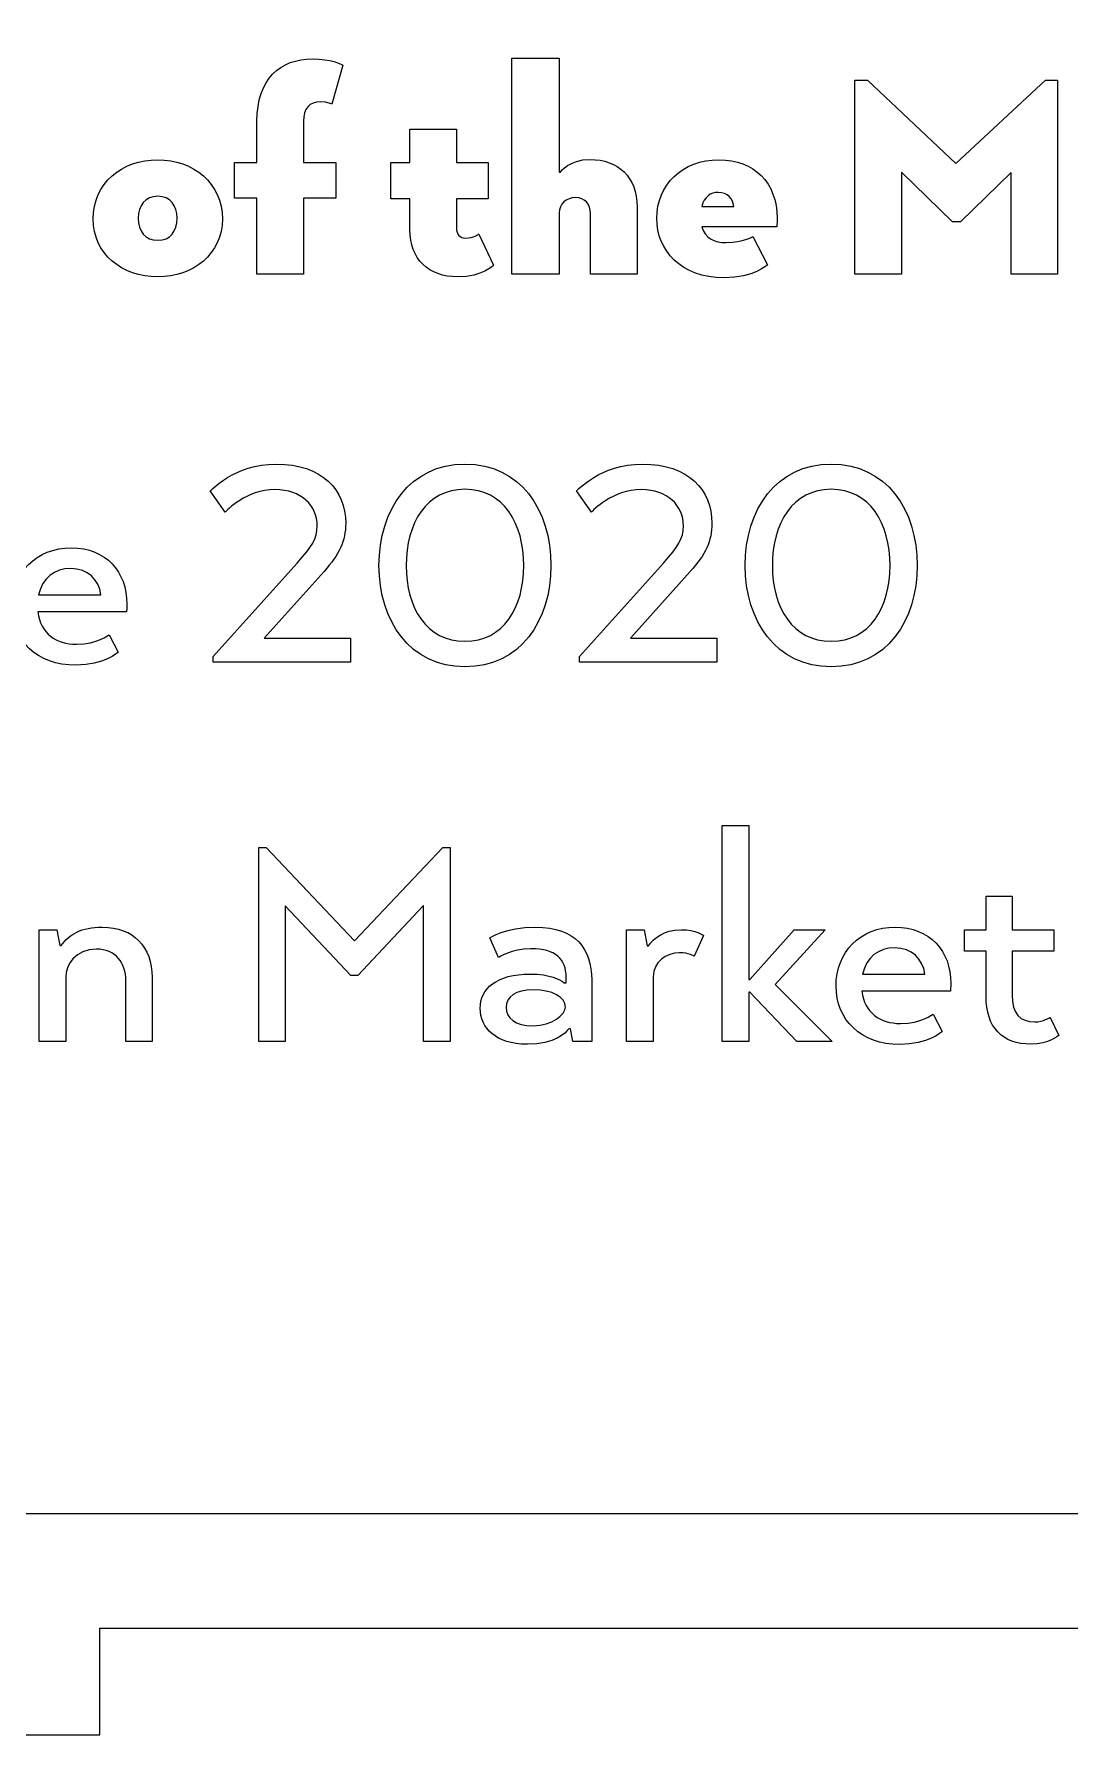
# Model space of a CAD drawing. Header units: millimetres. Extents: x 67 to 343, y 15 to 379.
# Drawn here: x 255.59 to 282.72, y 162.04 to 206.58 of the extents above; entities that cross this region are included whole.
import ezdxf

# ---------------------------------------------------------------- set-up
doc = ezdxf.new("R2010")
doc.units = ezdxf.units.MM
doc.header["$MEASUREMENT"] = 0
doc.layers.add('Layer 1', color=7, linetype='Continuous')

msp = doc.modelspace()

# ---------------------------------------------------------------- linework, layer by layer
at = {"layer": 'Layer 1', "color": 250, "lineweight": 20}
msp.add_open_spline([(113.7017, 264.845), (113.7017, 264.845), (289.441, 264.845), (289.441, 264.845), (289.441, 264.845), (301.6128, 264.845), (311.5714, 254.8864), (311.5714, 242.7146), (311.5714, 242.7146), (311.5714, 242.7146), (311.5714, 186.9754), (311.5714, 186.9754), (311.5714, 186.9754), (311.5714, 174.8036), (301.6128, 164.845), (289.441, 164.845), (289.441, 164.845), (289.441, 164.845), (257.3172, 164.845), (257.3172, 164.845), (257.3172, 164.845), (257.3172, 164.845), (257.3172, 162.045), (257.3172, 162.045), (257.3172, 162.045), (257.3172, 162.045), (252.2388, 162.045), (252.2388, 162.045), (252.2388, 162.045), (252.2388, 162.045), (251.3459, 163.445), (251.3459, 163.445), (251.3459, 163.445), (251.3459, 163.445), (233.2885, 163.445), (233.2885, 163.445), (233.2885, 163.445), (233.2885, 163.445), (232.3956, 162.045), (232.3956, 162.045), (232.3956, 162.045), (232.3956, 162.045), (227.3172, 162.045), (227.3172, 162.045), (227.3172, 162.045), (227.3172, 162.045), (227.3172, 164.845), (227.3172, 164.845), (227.3172, 164.845), (227.3172, 164.845), (175.8255, 164.845), (175.8255, 164.845), (175.8255, 164.845), (175.8255, 164.845), (175.8255, 162.045), (175.8255, 162.045), (175.8255, 162.045), (175.8255, 162.045), (170.7471, 162.045), (170.7471, 162.045), (170.7471, 162.045), (170.7471, 162.045), (169.8542, 163.445), (169.8542, 163.445), (169.8542, 163.445), (169.8542, 163.445), (151.7968, 163.445), (151.7968, 163.445), (151.7968, 163.445), (151.7968, 163.445), (150.9039, 162.045), (150.9039, 162.045), (150.9039, 162.045), (150.9039, 162.045), (145.8255, 162.045), (145.8255, 162.045), (145.8255, 162.045), (145.8255, 162.045), (145.8255, 164.845), (145.8255, 164.845), (145.8255, 164.845), (145.8255, 164.845), (113.7017, 164.845), (113.7017, 164.845), (113.7017, 164.845), (101.5299, 164.845), (91.5714, 174.8036), (91.5714, 186.9754), (91.5714, 186.9754), (91.5714, 186.9754), (91.5714, 242.7146), (91.5714, 242.7146), (91.5714, 242.7146), (91.5714, 254.8864), (101.5299, 264.845), (113.7017, 264.845)], degree=3, knots=[0, 0, 0, 0, 0.04, 0.04, 0.04, 0.04, 0.08, 0.08, 0.08, 0.08, 0.12, 0.12, 0.12, 0.12, 0.16, 0.16, 0.16, 0.16, 0.2, 0.2, 0.2, 0.2, 0.24, 0.24, 0.24, 0.24, 0.28, 0.28, 0.28, 0.28, 0.32, 0.32, 0.32, 0.32, 0.36, 0.36, 0.36, 0.36, 0.4, 0.4, 0.4, 0.4, 0.44, 0.44, 0.44, 0.44, 0.48, 0.48, 0.48, 0.48, 0.52, 0.52, 0.52, 0.52, 0.56, 0.56, 0.56, 0.56, 0.6, 0.6, 0.6, 0.6, 0.64, 0.64, 0.64, 0.64, 0.68, 0.68, 0.68, 0.68, 0.72, 0.72, 0.72, 0.72, 0.76, 0.76, 0.76, 0.76, 0.8, 0.8, 0.8, 0.8, 0.84, 0.84, 0.84, 0.84, 0.88, 0.88, 0.88, 0.88, 0.92, 0.92, 0.92, 0.92, 1, 1, 1, 1], dxfattribs=at)
at = {"layer": 'Layer 1', "color": 142, "lineweight": 20}
msp.add_open_spline([(115.374, 261.845), (115.374, 261.845), (287.7687, 261.845), (287.7687, 261.845), (287.7687, 261.845), (299.2102, 261.845), (308.5713, 252.4839), (308.5713, 241.0424), (308.5713, 241.0424), (308.5713, 241.0424), (308.5713, 188.6476), (308.5713, 188.6476), (308.5713, 188.6476), (308.5713, 177.2061), (299.2102, 167.845), (287.7687, 167.845), (287.7687, 167.845), (287.7687, 167.845), (115.374, 167.845), (115.374, 167.845), (115.374, 167.845), (103.9325, 167.845), (94.5714, 177.2061), (94.5714, 188.6476), (94.5714, 188.6476), (94.5714, 188.6476), (94.5714, 241.0424), (94.5714, 241.0424), (94.5714, 241.0424), (94.5714, 252.4839), (103.9325, 261.845), (115.374, 261.845)], degree=3, knots=[0, 0, 0, 0, 0.1111111, 0.1111111, 0.1111111, 0.1111111, 0.2222222, 0.2222222, 0.2222222, 0.2222222, 0.3333333, 0.3333333, 0.3333333, 0.3333333, 0.4444444, 0.4444444, 0.4444444, 0.4444444, 0.5555556, 0.5555556, 0.5555556, 0.5555556, 0.6666667, 0.6666667, 0.6666667, 0.6666667, 0.7777778, 0.7777778, 0.7777778, 0.7777778, 1, 1, 1, 1], dxfattribs=at)
at = {"layer": 'Layer 1', "color": 250}
for points, knots in [([(263.4947, 202.2811), (263.4947, 202.2811), (263.4947, 203.2209), (263.4947, 203.2209), (263.4947, 203.2209), (263.4947, 203.2209), (262.648, 203.2209), (262.648, 203.2209), (262.648, 203.2209), (262.648, 203.2209), (262.648, 204.2961), (262.648, 204.2961), (262.648, 204.2961), (262.648, 204.6348), (262.8004, 204.8042), (263.0967, 204.8042), (263.0967, 204.8042), (263.2915, 204.8042), (263.3931, 204.7449), (263.3931, 204.7449), (263.3931, 204.7449), (263.3931, 204.7449), (263.6809, 205.7694), (263.6809, 205.7694), (263.6809, 205.7694), (263.6301, 205.7948), (263.3761, 205.9302), (262.8851, 205.9302), (262.8851, 205.9302), (262.0384, 205.9302), (261.4288, 205.4138), (261.4288, 204.2961), (261.4288, 204.2961), (261.4288, 204.2961), (261.4288, 203.2209), (261.4288, 203.2209), (261.4288, 203.2209), (261.4288, 203.2209), (260.8446, 203.2209), (260.8446, 203.2209), (260.8446, 203.2209), (260.8446, 203.2209), (260.8446, 202.2811), (260.8446, 202.2811), (260.8446, 202.2811), (260.8446, 202.2811), (261.4288, 202.2811), (261.4288, 202.2811), (261.4288, 202.2811), (261.4288, 202.2811), (261.4288, 200.2914), (261.4288, 200.2914), (261.4288, 200.2914), (261.4288, 200.2914), (262.648, 200.2914), (262.648, 200.2914), (262.648, 200.2914), (262.648, 200.2914), (262.648, 202.2811), (262.648, 202.2811), (262.648, 202.2811), (262.648, 202.2811), (263.4947, 202.2811), (263.4947, 202.2811)], [0, 0, 0, 0, 0.0588235, 0.0588235, 0.0588235, 0.0588235, 0.1176471, 0.1176471, 0.1176471, 0.1176471, 0.1764706, 0.1764706, 0.1764706, 0.1764706, 0.2352941, 0.2352941, 0.2352941, 0.2352941, 0.2941176, 0.2941176, 0.2941176, 0.2941176, 0.3529412, 0.3529412, 0.3529412, 0.3529412, 0.4117647, 0.4117647, 0.4117647, 0.4117647, 0.4705882, 0.4705882, 0.4705882, 0.4705882, 0.5294118, 0.5294118, 0.5294118, 0.5294118, 0.5882353, 0.5882353, 0.5882353, 0.5882353, 0.6470588, 0.6470588, 0.6470588, 0.6470588, 0.7058824, 0.7058824, 0.7058824, 0.7058824, 0.7647059, 0.7647059, 0.7647059, 0.7647059, 0.8235294, 0.8235294, 0.8235294, 0.8235294, 0.8823529, 0.8823529, 0.8823529, 0.8823529, 1, 1, 1, 1]), ([(268.109, 200.2914), (268.109, 200.2914), (269.3452, 200.2914), (269.3452, 200.2914), (269.3452, 200.2914), (269.3452, 200.2914), (269.3452, 201.8916), (269.3452, 201.8916), (269.3452, 201.8916), (269.3452, 202.1371), (269.5314, 202.298), (269.7685, 202.298), (269.7685, 202.298), (270.014, 202.298), (270.1664, 202.1371), (270.1664, 201.8747), (270.1664, 201.8747), (270.1664, 201.8747), (270.1664, 200.2914), (270.1664, 200.2914), (270.1664, 200.2914), (270.1664, 200.2914), (271.3856, 200.2914), (271.3856, 200.2914), (271.3856, 200.2914), (271.3856, 200.2914), (271.3856, 202.0525), (271.3856, 202.0525), (271.3856, 202.0525), (271.3856, 202.8399), (270.8861, 203.2971), (270.158, 203.2971), (270.158, 203.2971), (269.5992, 203.2971), (269.3875, 202.9753), (269.379, 202.9669), (269.379, 202.9669), (269.379, 202.9669), (269.3452, 202.9669), (269.3452, 202.9669), (269.3452, 202.9669), (269.3452, 202.9669), (269.3452, 205.9472), (269.3452, 205.9472), (269.3452, 205.9472), (269.3452, 205.9472), (268.109, 205.9472), (268.109, 205.9472), (268.109, 205.9472), (268.109, 205.9472), (268.109, 200.2914), (268.109, 200.2914)], [0, 0, 0, 0, 0.0714286, 0.0714286, 0.0714286, 0.0714286, 0.1428571, 0.1428571, 0.1428571, 0.1428571, 0.2142857, 0.2142857, 0.2142857, 0.2142857, 0.2857143, 0.2857143, 0.2857143, 0.2857143, 0.3571429, 0.3571429, 0.3571429, 0.3571429, 0.4285714, 0.4285714, 0.4285714, 0.4285714, 0.5, 0.5, 0.5, 0.5, 0.5714286, 0.5714286, 0.5714286, 0.5714286, 0.6428571, 0.6428571, 0.6428571, 0.6428571, 0.7142857, 0.7142857, 0.7142857, 0.7142857, 0.7857143, 0.7857143, 0.7857143, 0.7857143, 0.8571429, 0.8571429, 0.8571429, 0.8571429, 1, 1, 1, 1]), ([(281.1816, 200.2914), (281.1816, 200.2914), (282.4008, 200.2914), (282.4008, 200.2914), (282.4008, 200.2914), (282.4008, 200.2914), (282.4008, 205.3714), (282.4008, 205.3714), (282.4008, 205.3714), (282.4008, 205.3714), (282.0791, 205.3714), (282.0791, 205.3714), (282.0791, 205.3714), (282.0791, 205.3714), (279.7338, 203.1955), (279.7338, 203.1955), (279.7338, 203.1955), (279.7338, 203.1955), (277.4224, 205.3714), (277.4224, 205.3714), (277.4224, 205.3714), (277.4224, 205.3714), (277.0922, 205.3714), (277.0922, 205.3714), (277.0922, 205.3714), (277.0922, 205.3714), (277.0922, 200.2914), (277.0922, 200.2914), (277.0922, 200.2914), (277.0922, 200.2914), (278.3114, 200.2914), (278.3114, 200.2914), (278.3114, 200.2914), (278.3114, 200.2914), (278.3114, 202.9669), (278.3114, 202.9669), (278.3114, 202.9669), (278.3114, 202.9669), (279.6491, 201.663), (279.6491, 201.663), (279.6491, 201.663), (279.6491, 201.663), (279.8608, 201.663), (279.8608, 201.663), (279.8608, 201.663), (279.8608, 201.663), (281.1816, 202.9584), (281.1816, 202.9584), (281.1816, 202.9584), (281.1816, 202.9584), (281.1816, 200.2914), (281.1816, 200.2914)], [0, 0, 0, 0, 0.0714286, 0.0714286, 0.0714286, 0.0714286, 0.1428571, 0.1428571, 0.1428571, 0.1428571, 0.2142857, 0.2142857, 0.2142857, 0.2142857, 0.2857143, 0.2857143, 0.2857143, 0.2857143, 0.3571429, 0.3571429, 0.3571429, 0.3571429, 0.4285714, 0.4285714, 0.4285714, 0.4285714, 0.5, 0.5, 0.5, 0.5, 0.5714286, 0.5714286, 0.5714286, 0.5714286, 0.6428571, 0.6428571, 0.6428571, 0.6428571, 0.7142857, 0.7142857, 0.7142857, 0.7142857, 0.7857143, 0.7857143, 0.7857143, 0.7857143, 0.8571429, 0.8571429, 0.8571429, 0.8571429, 1, 1, 1, 1]), ([(264.934, 203.2209), (264.934, 203.2209), (264.934, 202.2641), (264.934, 202.2641), (264.934, 202.2641), (264.934, 202.2641), (265.4335, 202.2641), (265.4335, 202.2641), (265.4335, 202.2641), (265.4335, 202.2641), (265.4335, 201.4598), (265.4335, 201.4598), (265.4335, 201.4598), (265.4335, 200.6893), (265.9246, 200.2237), (266.6866, 200.2237), (266.6866, 200.2237), (267.3385, 200.2237), (267.6264, 200.5285), (267.6264, 200.5285), (267.6264, 200.5285), (267.6264, 200.5285), (267.2369, 201.3413), (267.2369, 201.3413), (267.2369, 201.3413), (267.2369, 201.3413), (267.1015, 201.2397), (266.8983, 201.2397), (266.8983, 201.2397), (266.7374, 201.2397), (266.6527, 201.3328), (266.6527, 201.5021), (266.6527, 201.5021), (266.6527, 201.5021), (266.6527, 202.2641), (266.6527, 202.2641), (266.6527, 202.2641), (266.6527, 202.2641), (267.4825, 202.2641), (267.4825, 202.2641), (267.4825, 202.2641), (267.4825, 202.2641), (267.4825, 203.2209), (267.4825, 203.2209), (267.4825, 203.2209), (267.4825, 203.2209), (266.6527, 203.2209), (266.6527, 203.2209), (266.6527, 203.2209), (266.6527, 203.2209), (266.6527, 204.0929), (266.6527, 204.0929), (266.6527, 204.0929), (266.6527, 204.0929), (265.4335, 204.0929), (265.4335, 204.0929), (265.4335, 204.0929), (265.4335, 204.0929), (265.4335, 203.2209), (265.4335, 203.2209), (265.4335, 203.2209), (265.4335, 203.2209), (264.934, 203.2209), (264.934, 203.2209)], [0, 0, 0, 0, 0.0588235, 0.0588235, 0.0588235, 0.0588235, 0.1176471, 0.1176471, 0.1176471, 0.1176471, 0.1764706, 0.1764706, 0.1764706, 0.1764706, 0.2352941, 0.2352941, 0.2352941, 0.2352941, 0.2941176, 0.2941176, 0.2941176, 0.2941176, 0.3529412, 0.3529412, 0.3529412, 0.3529412, 0.4117647, 0.4117647, 0.4117647, 0.4117647, 0.4705882, 0.4705882, 0.4705882, 0.4705882, 0.5294118, 0.5294118, 0.5294118, 0.5294118, 0.5882353, 0.5882353, 0.5882353, 0.5882353, 0.6470588, 0.6470588, 0.6470588, 0.6470588, 0.7058824, 0.7058824, 0.7058824, 0.7058824, 0.7647059, 0.7647059, 0.7647059, 0.7647059, 0.8235294, 0.8235294, 0.8235294, 0.8235294, 0.8823529, 0.8823529, 0.8823529, 0.8823529, 1, 1, 1, 1]), ([(260.5228, 201.7392), (260.5228, 202.679), (259.7608, 203.2886), (258.8295, 203.2886), (258.8295, 203.2886), (257.8982, 203.2886), (257.1362, 202.679), (257.1362, 201.7392), (257.1362, 201.7392), (257.1362, 200.8248), (257.8982, 200.2237), (258.8295, 200.2237), (258.8295, 200.2237), (259.7608, 200.2237), (260.5228, 200.8248), (260.5228, 201.7392)], [0, 0, 0, 0, 0.2, 0.2, 0.2, 0.2, 0.4, 0.4, 0.4, 0.4, 0.6, 0.6, 0.6, 0.6, 1, 1, 1, 1]), ([(274.4167, 201.282), (274.4167, 201.282), (274.1712, 201.1211), (273.7225, 201.1211), (273.7225, 201.1211), (273.4007, 201.1211), (273.1637, 201.2397), (273.079, 201.536), (273.079, 201.536), (273.079, 201.536), (275.0433, 201.536), (275.0433, 201.536), (275.0433, 201.536), (275.0433, 201.536), (275.0517, 201.6207), (275.0517, 201.7561), (275.0517, 201.7561), (275.0517, 202.6959), (274.4591, 203.2886), (273.5277, 203.2886), (273.5277, 203.2886), (272.571, 203.2886), (271.9021, 202.6367), (271.9021, 201.7561), (271.9021, 201.7561), (271.9021, 200.9179), (272.5371, 200.1983), (273.6632, 200.1983), (273.6632, 200.1983), (274.4506, 200.1983), (274.7977, 200.5369), (274.7977, 200.5369), (274.7977, 200.5369), (274.7977, 200.5369), (274.4167, 201.282), (274.4167, 201.282)], [0, 0, 0, 0, 0.1, 0.1, 0.1, 0.1, 0.2, 0.2, 0.2, 0.2, 0.3, 0.3, 0.3, 0.3, 0.4, 0.4, 0.4, 0.4, 0.5, 0.5, 0.5, 0.5, 0.6, 0.6, 0.6, 0.6, 0.7, 0.7, 0.7, 0.7, 0.8, 0.8, 0.8, 0.8, 1, 1, 1, 1]), ([(258.8295, 201.1804), (258.4993, 201.1804), (258.3215, 201.4175), (258.3215, 201.7561), (258.3215, 201.7561), (258.3215, 202.0948), (258.4993, 202.3319), (258.8295, 202.3319), (258.8295, 202.3319), (259.1597, 202.3319), (259.3375, 202.0948), (259.3375, 201.7561), (259.3375, 201.7561), (259.3375, 201.4175), (259.1597, 201.1804), (258.8295, 201.1804)], [0, 0, 0, 0, 0.2, 0.2, 0.2, 0.2, 0.4, 0.4, 0.4, 0.4, 0.6, 0.6, 0.6, 0.6, 1, 1, 1, 1]), ([(273.5108, 202.4335), (273.7563, 202.4335), (273.9003, 202.2641), (273.9172, 202.0694), (273.9172, 202.0694), (273.9172, 202.0694), (273.079, 202.0694), (273.079, 202.0694), (273.079, 202.0694), (273.1467, 202.3234), (273.3076, 202.4335), (273.5108, 202.4335)], [0, 0, 0, 0, 0.25, 0.25, 0.25, 0.25, 0.5, 0.5, 0.5, 0.5, 1, 1, 1, 1]), ([(260.2815, 190.1313), (260.2815, 190.1313), (263.8798, 190.1313), (263.8798, 190.1313), (263.8798, 190.1313), (263.8798, 190.1313), (263.8798, 190.7663), (263.8798, 190.7663), (263.8798, 190.7663), (263.8798, 190.7663), (261.6192, 190.7663), (261.6192, 190.7663), (261.6192, 190.7663), (261.6192, 190.7663), (263.1855, 192.5104), (263.1855, 192.5104), (263.1855, 192.5104), (263.5835, 192.9507), (263.7528, 193.3063), (263.7528, 193.772), (263.7528, 193.772), (263.7528, 194.6441), (263.1432, 195.3214), (261.9325, 195.3214), (261.9325, 195.3214), (260.8403, 195.3214), (260.2053, 194.6187), (260.2053, 194.6187), (260.2053, 194.6187), (260.2053, 194.6187), (260.5947, 194.0598), (260.5947, 194.0598), (260.5947, 194.0598), (260.6286, 194.1022), (261.1451, 194.6525), (261.9071, 194.6525), (261.9071, 194.6525), (262.5844, 194.6525), (263.0077, 194.2376), (263.0077, 193.7042), (263.0077, 193.7042), (263.0077, 193.374), (262.8638, 193.1539), (262.4828, 192.7306), (262.4828, 192.7306), (262.4828, 192.7306), (260.2815, 190.2837), (260.2815, 190.2837), (260.2815, 190.2837), (260.2815, 190.2837), (260.2815, 190.1313), (260.2815, 190.1313)], [0, 0, 0, 0, 0.0714286, 0.0714286, 0.0714286, 0.0714286, 0.1428571, 0.1428571, 0.1428571, 0.1428571, 0.2142857, 0.2142857, 0.2142857, 0.2142857, 0.2857143, 0.2857143, 0.2857143, 0.2857143, 0.3571429, 0.3571429, 0.3571429, 0.3571429, 0.4285714, 0.4285714, 0.4285714, 0.4285714, 0.5, 0.5, 0.5, 0.5, 0.5714286, 0.5714286, 0.5714286, 0.5714286, 0.6428571, 0.6428571, 0.6428571, 0.6428571, 0.7142857, 0.7142857, 0.7142857, 0.7142857, 0.7857143, 0.7857143, 0.7857143, 0.7857143, 0.8571429, 0.8571429, 0.8571429, 0.8571429, 1, 1, 1, 1]), ([(266.877, 190.0128), (268.3248, 190.0128), (269.1292, 191.215), (269.1292, 192.6628), (269.1292, 192.6628), (269.1292, 194.1276), (268.3248, 195.3214), (266.877, 195.3214), (266.877, 195.3214), (265.4377, 195.3214), (264.6249, 194.1276), (264.6249, 192.6628), (264.6249, 192.6628), (264.6249, 191.215), (265.4377, 190.0128), (266.877, 190.0128)], [0, 0, 0, 0, 0.2, 0.2, 0.2, 0.2, 0.4, 0.4, 0.4, 0.4, 0.6, 0.6, 0.6, 0.6, 1, 1, 1, 1]), ([(269.8743, 190.1313), (269.8743, 190.1313), (273.4726, 190.1313), (273.4726, 190.1313), (273.4726, 190.1313), (273.4726, 190.1313), (273.4726, 190.7663), (273.4726, 190.7663), (273.4726, 190.7663), (273.4726, 190.7663), (271.212, 190.7663), (271.212, 190.7663), (271.212, 190.7663), (271.212, 190.7663), (272.7783, 192.5104), (272.7783, 192.5104), (272.7783, 192.5104), (273.1763, 192.9507), (273.3456, 193.3063), (273.3456, 193.772), (273.3456, 193.772), (273.3456, 194.6441), (272.736, 195.3214), (271.5253, 195.3214), (271.5253, 195.3214), (270.4331, 195.3214), (269.7981, 194.6187), (269.7981, 194.6187), (269.7981, 194.6187), (269.7981, 194.6187), (270.1875, 194.0598), (270.1875, 194.0598), (270.1875, 194.0598), (270.2214, 194.1022), (270.7379, 194.6525), (271.4999, 194.6525), (271.4999, 194.6525), (272.1772, 194.6525), (272.6005, 194.2376), (272.6005, 193.7042), (272.6005, 193.7042), (272.6005, 193.374), (272.4566, 193.1539), (272.0756, 192.7306), (272.0756, 192.7306), (272.0756, 192.7306), (269.8743, 190.2837), (269.8743, 190.2837), (269.8743, 190.2837), (269.8743, 190.2837), (269.8743, 190.1313), (269.8743, 190.1313)], [0, 0, 0, 0, 0.0714286, 0.0714286, 0.0714286, 0.0714286, 0.1428571, 0.1428571, 0.1428571, 0.1428571, 0.2142857, 0.2142857, 0.2142857, 0.2142857, 0.2857143, 0.2857143, 0.2857143, 0.2857143, 0.3571429, 0.3571429, 0.3571429, 0.3571429, 0.4285714, 0.4285714, 0.4285714, 0.4285714, 0.5, 0.5, 0.5, 0.5, 0.5714286, 0.5714286, 0.5714286, 0.5714286, 0.6428571, 0.6428571, 0.6428571, 0.6428571, 0.7142857, 0.7142857, 0.7142857, 0.7142857, 0.7857143, 0.7857143, 0.7857143, 0.7857143, 0.8571429, 0.8571429, 0.8571429, 0.8571429, 1, 1, 1, 1]), ([(276.4698, 190.0128), (277.9176, 190.0128), (278.722, 191.215), (278.722, 192.6628), (278.722, 192.6628), (278.722, 194.1276), (277.9176, 195.3214), (276.4698, 195.3214), (276.4698, 195.3214), (275.0305, 195.3214), (274.2177, 194.1276), (274.2177, 192.6628), (274.2177, 192.6628), (274.2177, 191.215), (275.0305, 190.0128), (276.4698, 190.0128)], [0, 0, 0, 0, 0.2, 0.2, 0.2, 0.2, 0.4, 0.4, 0.4, 0.4, 0.6, 0.6, 0.6, 0.6, 1, 1, 1, 1]), ([(266.877, 190.6816), (265.8695, 190.6816), (265.3361, 191.5622), (265.3361, 192.6628), (265.3361, 192.6628), (265.3361, 193.772), (265.8695, 194.661), (266.877, 194.661), (266.877, 194.661), (267.8846, 194.661), (268.418, 193.772), (268.418, 192.6628), (268.418, 192.6628), (268.418, 191.5622), (267.8846, 190.6816), (266.877, 190.6816)], [0, 0, 0, 0, 0.2, 0.2, 0.2, 0.2, 0.4, 0.4, 0.4, 0.4, 0.6, 0.6, 0.6, 0.6, 1, 1, 1, 1]), ([(276.4698, 190.6816), (275.4623, 190.6816), (274.9289, 191.5622), (274.9289, 192.6628), (274.9289, 192.6628), (274.9289, 193.772), (275.4623, 194.661), (276.4698, 194.661), (276.4698, 194.661), (277.4774, 194.661), (278.0108, 193.772), (278.0108, 192.6628), (278.0108, 192.6628), (278.0108, 191.5622), (277.4774, 190.6816), (276.4698, 190.6816)], [0, 0, 0, 0, 0.2, 0.2, 0.2, 0.2, 0.4, 0.4, 0.4, 0.4, 0.6, 0.6, 0.6, 0.6, 1, 1, 1, 1]), ([(257.5552, 190.851), (257.5552, 190.851), (257.2504, 190.6054), (256.7001, 190.6054), (256.7001, 190.6054), (256.1751, 190.6054), (255.7518, 190.8848), (255.6925, 191.4521), (255.6925, 191.4521), (255.6925, 191.4521), (258.0124, 191.4521), (258.0124, 191.4521), (258.0124, 191.4521), (258.0124, 191.4521), (258.0209, 191.5876), (258.0209, 191.6553), (258.0209, 191.6553), (258.0209, 192.502), (257.479, 193.1285), (256.5646, 193.1285), (256.5646, 193.1285), (255.6502, 193.1285), (255.0152, 192.4766), (255.0152, 191.5876), (255.0152, 191.5876), (255.0152, 190.6986), (255.6671, 190.0551), (256.6831, 190.0551), (256.6831, 190.0551), (257.4197, 190.0551), (257.7923, 190.3938), (257.7923, 190.3938), (257.7923, 190.3938), (257.7923, 190.3938), (257.5552, 190.851), (257.5552, 190.851)], [0, 0, 0, 0, 0.1, 0.1, 0.1, 0.1, 0.2, 0.2, 0.2, 0.2, 0.3, 0.3, 0.3, 0.3, 0.4, 0.4, 0.4, 0.4, 0.5, 0.5, 0.5, 0.5, 0.6, 0.6, 0.6, 0.6, 0.7, 0.7, 0.7, 0.7, 0.8, 0.8, 0.8, 0.8, 1, 1, 1, 1]), ([(256.5561, 192.5866), (256.9964, 192.5866), (257.2843, 192.2988), (257.3435, 191.9008), (257.3435, 191.9008), (257.3435, 191.9008), (255.7095, 191.9008), (255.7095, 191.9008), (255.7095, 191.9008), (255.8111, 192.3411), (256.1243, 192.5866), (256.5561, 192.5866)], [0, 0, 0, 0, 0.25, 0.25, 0.25, 0.25, 0.5, 0.5, 0.5, 0.5, 1, 1, 1, 1]), ([(275.4962, 183.1293), (275.4962, 183.1293), (274.3363, 181.8254), (274.3363, 181.8254), (274.3363, 181.8254), (274.3363, 181.8254), (274.3109, 181.8254), (274.3109, 181.8254), (274.3109, 181.8254), (274.3109, 181.8254), (274.3109, 185.8556), (274.3109, 185.8556), (274.3109, 185.8556), (274.3109, 185.8556), (273.6166, 185.8556), (273.6166, 185.8556), (273.6166, 185.8556), (273.6166, 185.8556), (273.6166, 180.1998), (273.6166, 180.1998), (273.6166, 180.1998), (273.6166, 180.1998), (274.3109, 180.1998), (274.3109, 180.1998), (274.3109, 180.1998), (274.3109, 180.1998), (274.3109, 181.4952), (274.3109, 181.4952), (274.3109, 181.4952), (274.3109, 181.4952), (274.3363, 181.4952), (274.3363, 181.4952), (274.3363, 181.4952), (274.3363, 181.4952), (275.5724, 180.1998), (275.5724, 180.1998), (275.5724, 180.1998), (275.5724, 180.1998), (276.4953, 180.1998), (276.4953, 180.1998), (276.4953, 180.1998), (276.4953, 180.1998), (275.0052, 181.6984), (275.0052, 181.6984), (275.0052, 181.6984), (275.0052, 181.6984), (276.309, 183.1293), (276.309, 183.1293), (276.309, 183.1293), (276.309, 183.1293), (275.4962, 183.1293), (275.4962, 183.1293)], [0, 0, 0, 0, 0.0714286, 0.0714286, 0.0714286, 0.0714286, 0.1428571, 0.1428571, 0.1428571, 0.1428571, 0.2142857, 0.2142857, 0.2142857, 0.2142857, 0.2857143, 0.2857143, 0.2857143, 0.2857143, 0.3571429, 0.3571429, 0.3571429, 0.3571429, 0.4285714, 0.4285714, 0.4285714, 0.4285714, 0.5, 0.5, 0.5, 0.5, 0.5714286, 0.5714286, 0.5714286, 0.5714286, 0.6428571, 0.6428571, 0.6428571, 0.6428571, 0.7142857, 0.7142857, 0.7142857, 0.7142857, 0.7857143, 0.7857143, 0.7857143, 0.7857143, 0.8571429, 0.8571429, 0.8571429, 0.8571429, 1, 1, 1, 1]), ([(265.7934, 180.1998), (265.7934, 180.1998), (266.4876, 180.1998), (266.4876, 180.1998), (266.4876, 180.1998), (266.4876, 180.1998), (266.4876, 185.2798), (266.4876, 185.2798), (266.4876, 185.2798), (266.4876, 185.2798), (266.3014, 185.2798), (266.3014, 185.2798), (266.3014, 185.2798), (266.3014, 185.2798), (263.9815, 182.8414), (263.9815, 182.8414), (263.9815, 182.8414), (263.9815, 182.8414), (261.6701, 185.2798), (261.6701, 185.2798), (261.6701, 185.2798), (261.6701, 185.2798), (261.4753, 185.2798), (261.4753, 185.2798), (261.4753, 185.2798), (261.4753, 185.2798), (261.4753, 180.1998), (261.4753, 180.1998), (261.4753, 180.1998), (261.4753, 180.1998), (262.1696, 180.1998), (262.1696, 180.1998), (262.1696, 180.1998), (262.1696, 180.1998), (262.1696, 183.7558), (262.1696, 183.7558), (262.1696, 183.7558), (262.1696, 183.7558), (263.8883, 181.927), (263.8883, 181.927), (263.8883, 181.927), (263.8883, 181.927), (264.0746, 181.927), (264.0746, 181.927), (264.0746, 181.927), (264.0746, 181.927), (265.7934, 183.7643), (265.7934, 183.7643), (265.7934, 183.7643), (265.7934, 183.7643), (265.7934, 180.1998), (265.7934, 180.1998)], [0, 0, 0, 0, 0.0714286, 0.0714286, 0.0714286, 0.0714286, 0.1428571, 0.1428571, 0.1428571, 0.1428571, 0.2142857, 0.2142857, 0.2142857, 0.2142857, 0.2857143, 0.2857143, 0.2857143, 0.2857143, 0.3571429, 0.3571429, 0.3571429, 0.3571429, 0.4285714, 0.4285714, 0.4285714, 0.4285714, 0.5, 0.5, 0.5, 0.5, 0.5714286, 0.5714286, 0.5714286, 0.5714286, 0.6428571, 0.6428571, 0.6428571, 0.6428571, 0.7142857, 0.7142857, 0.7142857, 0.7142857, 0.7857143, 0.7857143, 0.7857143, 0.7857143, 0.8571429, 0.8571429, 0.8571429, 0.8571429, 1, 1, 1, 1]), ([(279.9582, 183.1293), (279.9582, 183.1293), (279.9582, 182.5705), (279.9582, 182.5705), (279.9582, 182.5705), (279.9582, 182.5705), (280.5254, 182.5705), (280.5254, 182.5705), (280.5254, 182.5705), (280.5254, 182.5705), (280.5254, 181.3936), (280.5254, 181.3936), (280.5254, 181.3936), (280.5254, 180.5723), (280.9488, 180.1321), (281.7023, 180.1321), (281.7023, 180.1321), (282.168, 180.1321), (282.4304, 180.3607), (282.4304, 180.3607), (282.4304, 180.3607), (282.4304, 180.3607), (282.2018, 180.8348), (282.2018, 180.8348), (282.2018, 180.8348), (282.2018, 180.8348), (282.024, 180.7163), (281.8039, 180.7163), (281.8039, 180.7163), (281.4144, 180.7163), (281.2112, 180.9279), (281.2112, 181.419), (281.2112, 181.419), (281.2112, 181.419), (281.2112, 182.5705), (281.2112, 182.5705), (281.2112, 182.5705), (281.2112, 182.5705), (282.3034, 182.5705), (282.3034, 182.5705), (282.3034, 182.5705), (282.3034, 182.5705), (282.3034, 183.1293), (282.3034, 183.1293), (282.3034, 183.1293), (282.3034, 183.1293), (281.2112, 183.1293), (281.2112, 183.1293), (281.2112, 183.1293), (281.2112, 183.1293), (281.2112, 184.0098), (281.2112, 184.0098), (281.2112, 184.0098), (281.2112, 184.0098), (280.5254, 184.0098), (280.5254, 184.0098), (280.5254, 184.0098), (280.5254, 184.0098), (280.5254, 183.1293), (280.5254, 183.1293), (280.5254, 183.1293), (280.5254, 183.1293), (279.9582, 183.1293), (279.9582, 183.1293)], [0, 0, 0, 0, 0.0588235, 0.0588235, 0.0588235, 0.0588235, 0.1176471, 0.1176471, 0.1176471, 0.1176471, 0.1764706, 0.1764706, 0.1764706, 0.1764706, 0.2352941, 0.2352941, 0.2352941, 0.2352941, 0.2941176, 0.2941176, 0.2941176, 0.2941176, 0.3529412, 0.3529412, 0.3529412, 0.3529412, 0.4117647, 0.4117647, 0.4117647, 0.4117647, 0.4705882, 0.4705882, 0.4705882, 0.4705882, 0.5294118, 0.5294118, 0.5294118, 0.5294118, 0.5882353, 0.5882353, 0.5882353, 0.5882353, 0.6470588, 0.6470588, 0.6470588, 0.6470588, 0.7058824, 0.7058824, 0.7058824, 0.7058824, 0.7647059, 0.7647059, 0.7647059, 0.7647059, 0.8235294, 0.8235294, 0.8235294, 0.8235294, 0.8823529, 0.8823529, 0.8823529, 0.8823529, 1, 1, 1, 1]), ([(256.4207, 181.8847), (256.4207, 182.2064), (256.6662, 182.6213), (257.225, 182.6213), (257.225, 182.6213), (257.7245, 182.6213), (257.9955, 182.2657), (257.9955, 181.7915), (257.9955, 181.7915), (257.9955, 181.7915), (257.9955, 180.1998), (257.9955, 180.1998), (257.9955, 180.1998), (257.9955, 180.1998), (258.6813, 180.1998), (258.6813, 180.1998), (258.6813, 180.1998), (258.6813, 180.1998), (258.6813, 181.8847), (258.6813, 181.8847), (258.6813, 181.8847), (258.6813, 182.6805), (258.1987, 183.197), (257.3774, 183.197), (257.3774, 183.197), (256.8355, 183.197), (256.5053, 183.0107), (256.3021, 182.7144), (256.3021, 182.7144), (256.3021, 182.7144), (256.2683, 182.7144), (256.2683, 182.7144), (256.2683, 182.7144), (256.2683, 182.7144), (256.1836, 183.1293), (256.1836, 183.1293), (256.1836, 183.1293), (256.1836, 183.1293), (255.7264, 183.1293), (255.7264, 183.1293), (255.7264, 183.1293), (255.7264, 183.1293), (255.7264, 180.1998), (255.7264, 180.1998), (255.7264, 180.1998), (255.7264, 180.1998), (256.4207, 180.1998), (256.4207, 180.1998), (256.4207, 180.1998), (256.4207, 180.1998), (256.4207, 181.8847), (256.4207, 181.8847)], [0, 0, 0, 0, 0.0714286, 0.0714286, 0.0714286, 0.0714286, 0.1428571, 0.1428571, 0.1428571, 0.1428571, 0.2142857, 0.2142857, 0.2142857, 0.2142857, 0.2857143, 0.2857143, 0.2857143, 0.2857143, 0.3571429, 0.3571429, 0.3571429, 0.3571429, 0.4285714, 0.4285714, 0.4285714, 0.4285714, 0.5, 0.5, 0.5, 0.5, 0.5714286, 0.5714286, 0.5714286, 0.5714286, 0.6428571, 0.6428571, 0.6428571, 0.6428571, 0.7142857, 0.7142857, 0.7142857, 0.7142857, 0.7857143, 0.7857143, 0.7857143, 0.7857143, 0.8571429, 0.8571429, 0.8571429, 0.8571429, 1, 1, 1, 1]), ([(267.2751, 181.0719), (267.2751, 180.5554), (267.6815, 180.1321), (268.5112, 180.1321), (268.5112, 180.1321), (269.2309, 180.1321), (269.5103, 180.4199), (269.5949, 180.5385), (269.5949, 180.5385), (269.5949, 180.5385), (269.6373, 180.5385), (269.6373, 180.5385), (269.6373, 180.5385), (269.6373, 180.5385), (269.705, 180.1998), (269.705, 180.1998), (269.705, 180.1998), (269.705, 180.1998), (270.1961, 180.1998), (270.1961, 180.1998), (270.1961, 180.1998), (270.1961, 180.1998), (270.1961, 181.8169), (270.1961, 181.8169), (270.1961, 181.8169), (270.1961, 182.6213), (269.7812, 183.197), (268.7313, 183.197), (268.7313, 183.197), (267.927, 183.197), (267.5291, 182.9176), (267.5291, 182.9176), (267.5291, 182.9176), (267.5291, 182.9176), (267.7577, 182.4011), (267.7577, 182.4011), (267.7577, 182.4011), (267.7577, 182.4011), (268.0879, 182.6297), (268.6043, 182.6297), (268.6043, 182.6297), (269.2563, 182.6297), (269.5272, 182.3673), (269.5272, 181.8847), (269.5272, 181.8847), (269.5272, 181.8847), (269.5272, 181.7407), (269.5272, 181.7407), (269.5272, 181.7407), (269.5272, 181.7407), (269.4764, 181.7407), (269.4764, 181.7407), (269.4764, 181.7407), (269.3748, 181.8169), (269.1123, 181.9693), (268.5874, 181.9693), (268.5874, 181.9693), (267.6984, 181.9693), (267.2751, 181.5799), (267.2751, 181.0719), (267.2751, 181.0719), (267.2751, 181.0719), (267.2751, 181.0719), (267.2751, 181.0719)], [0, 0, 0, 0, 0.0588235, 0.0588235, 0.0588235, 0.0588235, 0.1176471, 0.1176471, 0.1176471, 0.1176471, 0.1764706, 0.1764706, 0.1764706, 0.1764706, 0.2352941, 0.2352941, 0.2352941, 0.2352941, 0.2941176, 0.2941176, 0.2941176, 0.2941176, 0.3529412, 0.3529412, 0.3529412, 0.3529412, 0.4117647, 0.4117647, 0.4117647, 0.4117647, 0.4705882, 0.4705882, 0.4705882, 0.4705882, 0.5294118, 0.5294118, 0.5294118, 0.5294118, 0.5882353, 0.5882353, 0.5882353, 0.5882353, 0.6470588, 0.6470588, 0.6470588, 0.6470588, 0.7058824, 0.7058824, 0.7058824, 0.7058824, 0.7647059, 0.7647059, 0.7647059, 0.7647059, 0.8235294, 0.8235294, 0.8235294, 0.8235294, 0.8823529, 0.8823529, 0.8823529, 0.8823529, 1, 1, 1, 1]), ([(273.1256, 182.9769), (273.1256, 182.9769), (272.9308, 183.1293), (272.5414, 183.1293), (272.5414, 183.1293), (272.0757, 183.1293), (271.8132, 182.9007), (271.6862, 182.7059), (271.6862, 182.7059), (271.6862, 182.7059), (271.6524, 182.7059), (271.6524, 182.7059), (271.6524, 182.7059), (271.6524, 182.7059), (271.5677, 183.1293), (271.5677, 183.1293), (271.5677, 183.1293), (271.5677, 183.1293), (271.1105, 183.1293), (271.1105, 183.1293), (271.1105, 183.1293), (271.1105, 183.1293), (271.1105, 180.1998), (271.1105, 180.1998), (271.1105, 180.1998), (271.1105, 180.1998), (271.8048, 180.1998), (271.8048, 180.1998), (271.8048, 180.1998), (271.8048, 180.1998), (271.8048, 181.8931), (271.8048, 181.8931), (271.8048, 181.8931), (271.8048, 182.284), (272.1519, 182.5281), (272.4906, 182.5281), (272.4906, 182.5281), (272.7446, 182.5281), (272.88, 182.4364), (272.88, 182.4364), (272.88, 182.4364), (272.88, 182.4364), (273.1256, 182.9769), (273.1256, 182.9769)], [0, 0, 0, 0, 0.0833333, 0.0833333, 0.0833333, 0.0833333, 0.1666667, 0.1666667, 0.1666667, 0.1666667, 0.25, 0.25, 0.25, 0.25, 0.3333333, 0.3333333, 0.3333333, 0.3333333, 0.4166667, 0.4166667, 0.4166667, 0.4166667, 0.5, 0.5, 0.5, 0.5, 0.5833333, 0.5833333, 0.5833333, 0.5833333, 0.6666667, 0.6666667, 0.6666667, 0.6666667, 0.75, 0.75, 0.75, 0.75, 0.8333333, 0.8333333, 0.8333333, 0.8333333, 1, 1, 1, 1]), ([(279.1369, 180.9195), (279.1369, 180.9195), (278.8321, 180.6739), (278.2818, 180.6739), (278.2818, 180.6739), (277.7568, 180.6739), (277.3335, 180.9533), (277.2742, 181.5206), (277.2742, 181.5206), (277.2742, 181.5206), (279.5941, 181.5206), (279.5941, 181.5206), (279.5941, 181.5206), (279.5941, 181.5206), (279.6026, 181.6561), (279.6026, 181.7238), (279.6026, 181.7238), (279.6026, 182.5705), (279.0607, 183.197), (278.1463, 183.197), (278.1463, 183.197), (277.2319, 183.197), (276.5969, 182.5451), (276.5969, 181.6561), (276.5969, 181.6561), (276.5969, 180.7671), (277.2488, 180.1236), (278.2648, 180.1236), (278.2648, 180.1236), (279.0014, 180.1236), (279.374, 180.4623), (279.374, 180.4623), (279.374, 180.4623), (279.374, 180.4623), (279.1369, 180.9195), (279.1369, 180.9195)], [0, 0, 0, 0, 0.1, 0.1, 0.1, 0.1, 0.2, 0.2, 0.2, 0.2, 0.3, 0.3, 0.3, 0.3, 0.4, 0.4, 0.4, 0.4, 0.5, 0.5, 0.5, 0.5, 0.6, 0.6, 0.6, 0.6, 0.7, 0.7, 0.7, 0.7, 0.8, 0.8, 0.8, 0.8, 1, 1, 1, 1]), ([(278.1378, 182.6551), (278.5781, 182.6551), (278.866, 182.3673), (278.9252, 181.9693), (278.9252, 181.9693), (278.9252, 181.9693), (277.2912, 181.9693), (277.2912, 181.9693), (277.2912, 181.9693), (277.3928, 182.4096), (277.706, 182.6551), (278.1378, 182.6551)], [0, 0, 0, 0, 0.25, 0.25, 0.25, 0.25, 0.5, 0.5, 0.5, 0.5, 1, 1, 1, 1]), ([(267.9524, 181.0888), (267.9524, 181.3767), (268.2064, 181.5545), (268.6636, 181.5545), (268.6636, 181.5545), (269.1631, 181.5545), (269.5103, 181.3682), (269.5103, 181.1057), (269.5103, 181.1057), (269.5103, 180.911), (269.1631, 180.6147), (268.6636, 180.6147), (268.6636, 180.6147), (268.181, 180.6147), (267.9524, 180.8263), (267.9524, 181.0888), (267.9524, 181.0888), (267.9524, 181.0888), (267.9524, 181.0888), (267.9524, 181.0888)], [0, 0, 0, 0, 0.1666667, 0.1666667, 0.1666667, 0.1666667, 0.3333333, 0.3333333, 0.3333333, 0.3333333, 0.5, 0.5, 0.5, 0.5, 0.6666667, 0.6666667, 0.6666667, 0.6666667, 1, 1, 1, 1])]:
    msp.add_open_spline(points, degree=3, knots=knots, dxfattribs=at)

doc.saveas('drawing.dxf')
